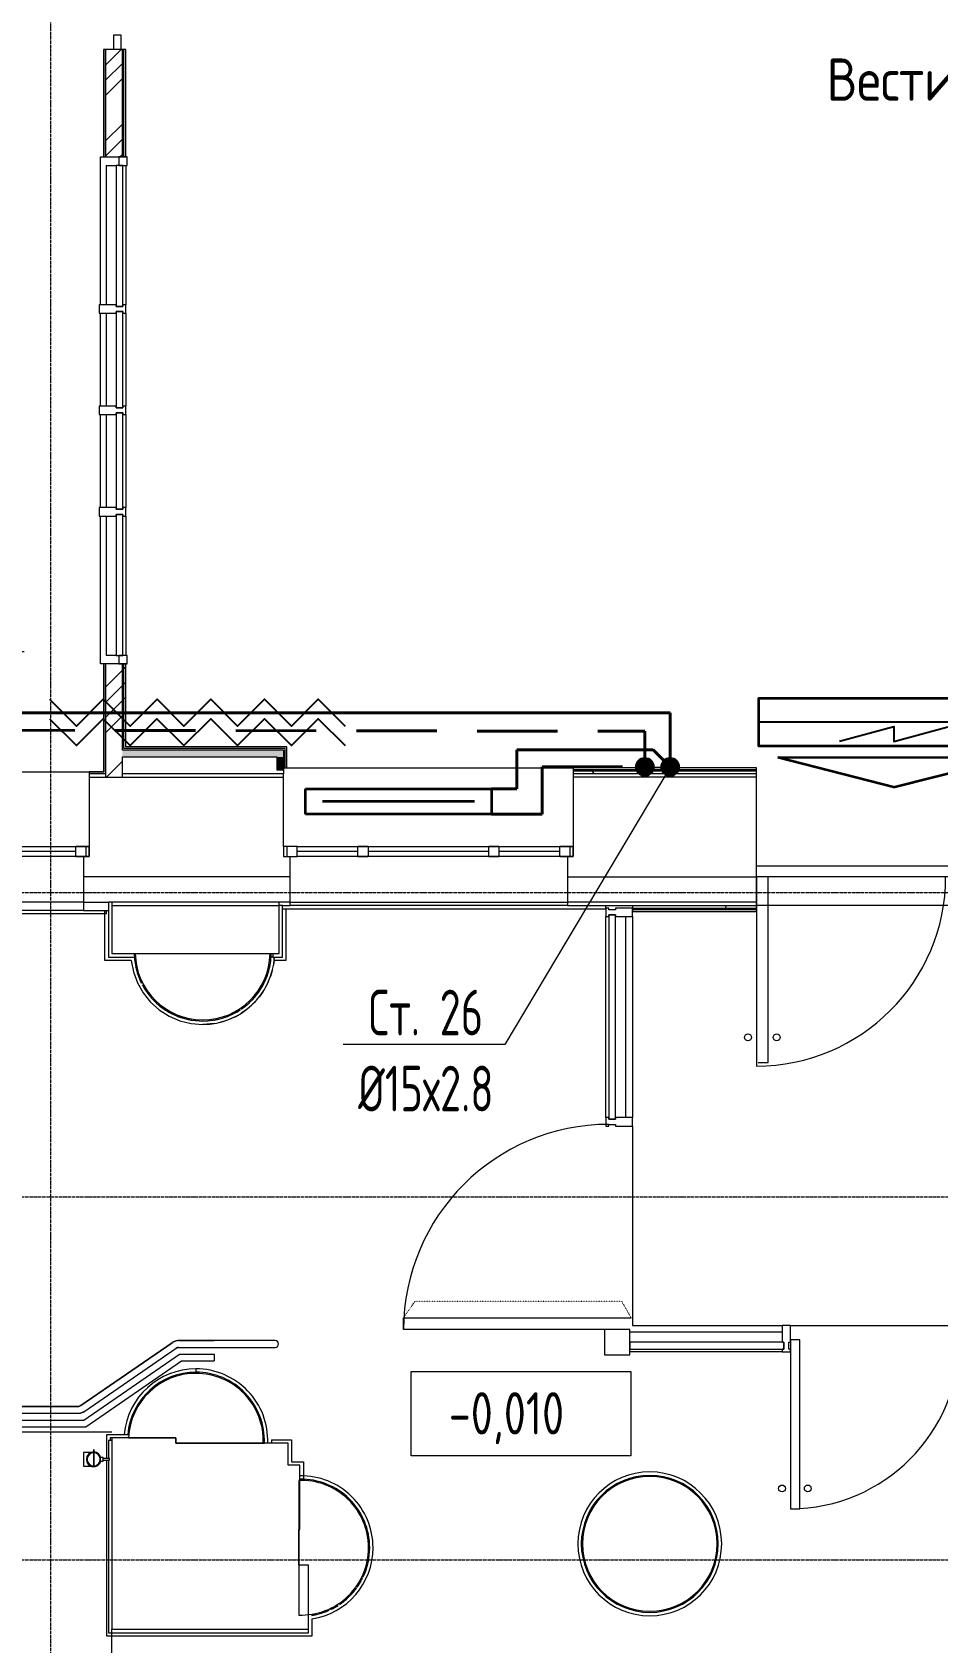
# Model space of a CAD drawing. Header units: millimetres. Extents: x -3929 to 624051, y 52832 to 514950.
# Drawn here: x 190895 to 196255, y 153744 to 163276 of the extents above; entities that cross this region are included whole.
import ezdxf
from ezdxf import colors
from ezdxf.entities.mleader import LeaderData, LeaderLine
from ezdxf.math import Vec2, Vec3

# ---------------------------------------------------------------- set-up
doc = ezdxf.new("R2010")
doc.units = ezdxf.units.MM
for name, pattern in [('ADSK_Линия сетки', [25, 20, -2.5, 0, -2.5]), ('ADSK_Пунктирная_п1', [0.53, 0, -0.53]), ('ADSK_Штриховая_ш2 п1', [3, 2, -1]), ('Hidden', [7.14375, 4.7625, -2.38125])]:
    doc.linetypes.add(name, pattern=pattern)
for name, color, linetype, lineweight in [('_ Окна', 7, 'Continuous', 9), ('Аннотация', 7, 'Continuous', 18), ('Витраж', 7, 'Continuous', 9), ('Двери', 7, 'Continuous', 9), ('Колонны', 7, 'Continuous', 18), ('Марки помещений', 7, 'Continuous', 20), ('Обобщенные модели', 7, 'Continuous', 18), ('ОВ-ИЗОЛЯЦИЯ', 7, 'Continuous', 25), ('ОВ-О-Оборудование', 32, 'Continuous', 35), ('ОВ-ТЕКСТ', 7, 'Continuous', 25), ('Ограждение', 7, 'Continuous', 9), ('Окна', 7, 'Continuous', 9), ('Оси', 253, 'Continuous', 9), ('Отметки', 7, 'Continuous', 9), ('Панели витража', 7, 'Continuous', 9), ('Перекрытие', 7, 'Continuous', 18), ('Стены внутренние', 7, 'Continuous', 18), ('Стены наружные', 7, 'Continuous', 18), ('Стены несущие', 7, 'Continuous', 30), ('Стены отделка', 7, 'Continuous', 30), ('Стены разрез', 7, 'Continuous', 35), ('Стены штриховка', 7, 'Continuous', 9)]:
    doc.layers.add(name, color=color, linetype=linetype, lineweight=lineweight)
doc.layers.add('Линии', color=7, linetype='Continuous', lineweight=9, true_color=0x00a600)
doc.layers.add('стояки', color=7, linetype='Continuous')
doc.layers.add('т11.1', color=1, linetype='Continuous', true_color=0xff0000)
doc.layers.add('т21.1', color=5, linetype='Continuous', true_color=0x0000ff)
doc.styles.add('GOST Common_2', font='GOST_Common.ttf', dxfattribs={"width": 0.9, "height": 250})
doc.styles.add('GOST Common_3', font='GOST_Common.ttf', dxfattribs={"width": 0.8, "height": 350})
doc.styles.add('СТИЛЬ', font='simplex.shx', dxfattribs={"width": 0.65})

# ---------------------------------------------------------------- blocks, each defined once
blk = doc.blocks.new('1 этаж')
at = {"layer": 'Колонны', "lineweight": 5}
for points in [[(382202.4, -255258.4), (382204.1, -255258.4), (382212.7, -255191.4), (382232.6, -255126.8), (382263.1, -255066.5), (382303.3, -255012.2), (382352.2, -254965.4), (382408.2, -254927.6), (382474.4, -254898.6), (382537.6, -254882.6), (382602.5, -254877.1), (382602.5, -254870.4), (382531.8, -254877.1), (382469.8, -254893.2), (382414.5, -254916.7), (382359.4, -254951.4), (382310.6, -254994.5), (382269.4, -255044.8), (382236.7, -255101), (382212.7, -255165), (382200.2, -255225.5), (382199.1, -255258.4), (382200.8, -255258.4)], [(383268.9, -256309.8), (383294.2, -256307.8), (383330, -256299.5), (383358.4, -256291.2), (383397.5, -256275.1), (383440.9, -256251.3), (383480.8, -256222.7), (383498.5, -256207.4), (383529.3, -256176), (383542.8, -256160.1), (383575.1, -256112.9), (383580.8, -256103), (383607.7, -256043.7), (383625.2, -255976.2), (383631.1, -255909.2), (383624.5, -255909.2), (383617.6, -255982.1), (383599.3, -256048.7), (383566, -256116.5), (383527, -256170.6), (383475.7, -256219.9), (383416.6, -256259.4), (383347.2, -256288.7), (383276, -256304.4), (383268.9, -256305.6), (383268.9, -256309.5)], [(385289, -256291.8), (385361.3, -256285.2), (385427.7, -256267.4), (385491.7, -256237.5), (385549.6, -256196.9), (385602.6, -256142.7), (385641.7, -256085.7), (385670.6, -256022.7), (385688.4, -255955.6), (385693.3, -255886.3), (385687.8, -255886.3), (385681.8, -255955.6), (385663.8, -256022.7), (385634.4, -256085.7), (385594.5, -256142.7), (385545.4, -256191.8), (385488.4, -256231.7), (385425.4, -256261.1), (385358.2, -256279.1), (385289, -256285.2), (385218.6, -256278.8), (385150.3, -256260), (385089.6, -256231.7), (385032.6, -256191.8), (384983.4, -256142.7), (384943.6, -256085.7), (384914.2, -256022.7), (384896.2, -255955.6), (384889.2, -255886.3), (384883.5, -255886.3), (384891.1, -255962.1), (384907.9, -256025), (384937.8, -256089.1), (384979, -256147.7), (385032.6, -256199.9), (385089.6, -256239), (385152.6, -256268), (385222.2, -256286), (385280.6, -256291.1)]]:
    blk.add_hatch(color=253, dxfattribs=at).paths.add_polyline_path(points)
at = {"layer": 'Стены внутренние', "lineweight": 5}
for points in [[(383081.3, -251228.4), (383121.3, -251228.4), (383120.3, -251188.4), (382167.3, -251188.4), (382167.3, -251228.4), (382291.6, -251228.4)], [(383081.3, -251304.4), (383121.3, -251304.4), (383120.3, -251228.4), (383081.3, -251228.4)]]:
    blk.add_hatch(color=253, dxfattribs=at).paths.add_polyline_path(points)
at = {"layer": '_ Окна', "color": 253, "lineweight": 5}
for p, q in [((381891.3, -251788.4), (381531.3, -251788.4)), ((381891.3, -251818.4), (381891.3, -251758.4)), ((381891.3, -251758.4), (381971.3, -251758.4)), ((381971.3, -251818.4), (381891.3, -251818.4)), ((381951.3, -251758.4), (381951.3, -251818.4)), ((381971.3, -251758.4), (381971.3, -251818.4)), ((383201.3, -251758.4), (383121.3, -251758.4)), ((383121.3, -251758.4), (383121.3, -251818.4)), ((383121.3, -251818.4), (383201.3, -251818.4)), ((383141.3, -251758.4), (383141.3, -251818.4)), ((383201.3, -251818.4), (383201.3, -251758.4)), ((383561.3, -251788.4), (383201.3, -251788.4)), ((383561.3, -251818.4), (383561.3, -251758.4)), ((383561.3, -251758.4), (383621.3, -251758.4)), ((383621.3, -251818.4), (383561.3, -251818.4)), ((383621.3, -251758.4), (383621.3, -251818.4)), ((384336.3, -251788.4), (383621.3, -251788.4)), ((384336.3, -251818.4), (384336.3, -251758.4)), ((384336.3, -251758.4), (384396.3, -251758.4)), ((384396.3, -251818.4), (384336.3, -251818.4)), ((384396.3, -251758.4), (384396.3, -251818.4)), ((384756.3, -251788.4), (384396.3, -251788.4)), ((384756.3, -251818.4), (384756.3, -251758.4)), ((384756.3, -251758.4), (384836.3, -251758.4)), ((384836.3, -251818.4), (384756.3, -251818.4)), ((384816.3, -251758.4), (384816.3, -251818.4)), ((384836.3, -251758.4), (384836.3, -251818.4))]:
    blk.add_line(p, q, dxfattribs=at)
at = {"layer": 'Аннотация', "color": 253, "lineweight": 5}
for p, q in [((383876.7, -255365.4), (383876.7, -254865.4)), ((383876.7, -254865.4), (385176.7, -254865.4)), ((385176.7, -254865.4), (385176.7, -255365.4)), ((385176.7, -255365.4), (383876.7, -255365.4))]:
    blk.add_line(p, q, dxfattribs=at)
at = {"layer": 'Витраж', "color": 253, "lineweight": 5}
for p, q in [((382070.3, -247728.1), (382130.3, -247728.1)), ((382070.3, -247728.1), (382070.3, -248553.1)), ((382145.3, -247678.1), (382145.3, -247728.1)), ((382195.3, -247678.1), (382145.3, -247678.1)), ((382145.3, -247728.1), (382195.3, -247728.1)), ((382187.3, -247728.1), (382187.3, -248553.1)), ((382195.3, -247728.1), (382195.3, -247678.1)), ((382070.3, -248603.1), (382070.3, -249153.1)), ((382187.3, -248603.1), (382187.3, -249153.1)), ((382070.3, -249203.1), (382070.3, -249753.1)), ((382187.3, -249203.1), (382187.3, -249753.1)), ((382070.3, -249803.1), (382070.3, -250628.1)), ((382187.3, -249803.1), (382187.3, -250628.1)), ((382130.3, -250628.1), (382070.3, -250628.1)), ((385046.6, -252123.2), (385029.6, -252123.2)), ((385029.6, -252123.2), (385029.6, -252173.2)), ((385046.6, -252133.2), (385046.6, -252123.2)), ((385186.6, -252123.2), (385086.6, -252123.2)), ((385086.6, -252123.2), (385086.6, -252133.2)), ((385186.6, -252173.2), (385186.6, -252123.2)), ((385029.6, -253363.4), (385029.6, -252173.2)), ((385029.6, -252173.2), (385046.6, -252173.2)), ((385086.6, -252133.2), (385046.6, -252133.2)), ((385046.6, -252163.2), (385086.6, -252163.2)), ((385046.6, -252173.2), (385046.6, -252163.2)), ((385086.6, -252163.2), (385086.6, -252173.2)), ((385086.6, -252173.2), (385186.6, -252173.2)), ((385146.6, -253363.4), (385146.6, -252173.2)), ((386071.6, -254633.4), (385171.6, -254633.4)), ((386071.6, -254750.4), (385171.6, -254750.4))]:
    blk.add_line(p, q, dxfattribs=at)
at = {"layer": 'Витраж', "color": 253, "lineweight": 5, "extrusion": (0, 0, -1)}
for p, q in [((382130.3, -248553.1), (382030.3, -248553.1)), ((382030.3, -248553.1), (382030.3, -248603.1)), ((382130.3, -248563.1), (382130.3, -248553.1)), ((382170.3, -248563.1), (382130.3, -248563.1)), ((382130.3, -248593.1), (382170.3, -248593.1)), ((382130.3, -248603.1), (382130.3, -248593.1)), ((382187.3, -248553.1), (382170.3, -248553.1)), ((382170.3, -248553.1), (382170.3, -248563.1)), ((382170.3, -248593.1), (382170.3, -248603.1)), ((382187.3, -248603.1), (382187.3, -248553.1)), ((382030.3, -248603.1), (382130.3, -248603.1)), ((382170.3, -248603.1), (382187.3, -248603.1)), ((382130.3, -249153.1), (382030.3, -249153.1)), ((382030.3, -249153.1), (382030.3, -249203.1)), ((382130.3, -249163.1), (382130.3, -249153.1)), ((382170.3, -249163.1), (382130.3, -249163.1)), ((382187.3, -249153.1), (382170.3, -249153.1)), ((382170.3, -249153.1), (382170.3, -249163.1)), ((382187.3, -249203.1), (382187.3, -249153.1)), ((382030.3, -249203.1), (382130.3, -249203.1)), ((382130.3, -249193.1), (382170.3, -249193.1)), ((382130.3, -249203.1), (382130.3, -249193.1)), ((382170.3, -249193.1), (382170.3, -249203.1)), ((382170.3, -249203.1), (382187.3, -249203.1)), ((382130.3, -249753.1), (382030.3, -249753.1)), ((382030.3, -249753.1), (382030.3, -249803.1)), ((382030.3, -249803.1), (382130.3, -249803.1)), ((382130.3, -249763.1), (382130.3, -249753.1)), ((382170.3, -249763.1), (382130.3, -249763.1)), ((382130.3, -249793.1), (382170.3, -249793.1)), ((382130.3, -249803.1), (382130.3, -249793.1)), ((382187.3, -249753.1), (382170.3, -249753.1)), ((382170.3, -249753.1), (382170.3, -249763.1)), ((382170.3, -249793.1), (382170.3, -249803.1)), ((382170.3, -249803.1), (382187.3, -249803.1)), ((382187.3, -249803.1), (382187.3, -249753.1)), ((382145.3, -250628.1), (382145.3, -250678.1)), ((382195.3, -250628.1), (382145.3, -250628.1)), ((382145.3, -250678.1), (382195.3, -250678.1)), ((382195.3, -250678.1), (382195.3, -250628.1)), ((385046.6, -253363.4), (385029.6, -253363.4)), ((385029.6, -253363.4), (385029.6, -253413.4)), ((385046.6, -253373.4), (385046.6, -253363.4)), ((385186.6, -253363.4), (385086.6, -253363.4)), ((385086.6, -253363.4), (385086.6, -253373.4)), ((385186.6, -253413.4), (385186.6, -253363.4)), ((385029.6, -253413.4), (385046.6, -253413.4)), ((385086.6, -253373.4), (385046.6, -253373.4)), ((385046.6, -253413.4), (385046.6, -253403.4)), ((385046.6, -253403.4), (385086.6, -253403.4)), ((385086.6, -253403.4), (385086.6, -253413.4)), ((385086.6, -253413.4), (385186.6, -253413.4)), ((386121.6, -254593.4), (386071.6, -254593.4)), ((386071.6, -254593.4), (386071.6, -254693.4)), ((386121.6, -254693.4), (386121.6, -254593.4)), ((385021.6, -254618.4), (385021.6, -254768.4)), ((385171.6, -254618.4), (385021.6, -254618.4)), ((385171.6, -254768.4), (385171.6, -254618.4)), ((386071.6, -254693.4), (386081.6, -254693.4)), ((386081.6, -254693.4), (386081.6, -254733.4)), ((386111.6, -254733.4), (386111.6, -254693.4)), ((386111.6, -254693.4), (386121.6, -254693.4)), ((385021.6, -254768.4), (385171.6, -254768.4)), ((386081.6, -254733.4), (386071.6, -254733.4)), ((386071.6, -254733.4), (386071.6, -254750.4)), ((386071.6, -254750.4), (386121.6, -254750.4)), ((386121.6, -254733.4), (386111.6, -254733.4)), ((386121.6, -254750.4), (386121.6, -254733.4))]:
    blk.add_line(p, q, dxfattribs=at)
at = {"layer": 'Двери', "color": 253, "lineweight": 5}
for p, q in [((382117.3, -246954.4), (382157.3, -246954.4)), ((382117.3, -247041.4), (382117.3, -246954.4)), ((382157.3, -246954.4), (382157.3, -247041.4)), ((382157.3, -247041.4), (382117.3, -247041.4)), ((385920.2, -251938.4), (385920.2, -253058.4)), ((385046.6, -254618.4), (383831.6, -254618.4)), ((386176.6, -254678.4), (386121.6, -254678.4)), ((386121.6, -254678.4), (386121.6, -255678.4)), ((386176.6, -255678.4), (386176.6, -254678.4)), ((386121.6, -255678.4), (386176.6, -255678.4))]:
    blk.add_line(p, q, dxfattribs=at)
for centre, radius, start, end in [((385920.2, -251938.4), 1120, 270, 0), ((385046.6, -254618.4), 1215, 90, 180), ((386121.6, -254678.4), 1000, 270, 0)]:
    blk.add_arc(centre, radius, start, end, dxfattribs=at)
at = {"layer": 'Колонны', "color": 253, "lineweight": 5}
for p, q in [((382204.1, -255258.4), (382484.1, -255258.4)), ((382484.1, -255258.4), (382484.1, -255290.6)), ((382484.1, -255290.6), (383001.1, -255290.6)), ((383001.1, -255290.6), (383002.8, -255290.6)), ((383002.8, -255290.6), (383004.4, -255290.6)), ((383004.4, -255290.6), (383006.1, -255290.6)), ((383006.1, -255290.6), (383007.7, -255290.6)), ((383211, -255510.7), (383211, -256307.8))]:
    blk.add_line(p, q, dxfattribs=at)
for centre, radius, start, end in [((382642.7, -252386.6), 405.5, 180.9223, 186.46113), ((382642.7, -252386.6), 405.5, 353.53887, 359.0777), ((382642.7, -252386.6), 405.5, 191.69346, 195.80006), ((382642.7, -252386.6), 405.5, 344.19994, 348.30654), ((382642.7, -252386.6), 405.5, 200.97532, 205.10571), ((382642.7, -252386.6), 405.5, 210.26824, 214.3959), ((382642.7, -252386.6), 405.5, 325.6041, 329.73176), ((382642.7, -252386.6), 405.5, 334.89429, 339.02468), ((382642.7, -252386.6), 405.5, 219.57824, 223.67593), ((382642.7, -252386.6), 405.5, 228.91673, 232.94892), ((382642.7, -252386.6), 405.5, 307.05108, 311.08327), ((382642.7, -252386.6), 405.5, 316.32407, 320.42176), ((382642.7, -252386.6), 405.5, 238.30828, 242.21677), ((382642.7, -252386.6), 405.5, 247.81686, 251.48073), ((382642.7, -252386.6), 405.5, 257.6786, 260.74184), ((382642.7, -252386.6), 405.5, 279.25816, 282.3214), ((382642.7, -252386.6), 405.5, 288.51927, 292.18314), ((382642.7, -252386.6), 405.5, 297.78323, 301.69172), ((382602.5, -255275.9), 398.8, 90, 177.47922), ((382602.5, -255275.9), 398.8, 357.89778, 90), ((383225.6, -255909.2), 398.8, 0, 92.10222), ((385289, -255886.3), 398.8, 0, 180), ((383225.6, -255909.2), 398.8, 267.89778, 0), ((385289, -255886.3), 398.8, 180, 0), ((383225.6, -255909.2), 405.5, 347.11522, 350.30806), ((383225.6, -255909.2), 405.5, 326.86139, 330.90444), ((383225.6, -255909.2), 405.5, 336.80391, 340.61009), ((383225.6, -255909.2), 405.5, 307.27629, 311.45224), ((383225.6, -255909.2), 405.5, 317.04115, 321.18726), ((383225.6, -255909.2), 405.5, 278.99568, 281.92457), ((383225.6, -255909.2), 405.5, 287.82362, 291.86713), ((383225.6, -255909.2), 405.5, 297.5411, 301.68742)]:
    blk.add_arc(centre, radius, start, end, dxfattribs=at)
at = {"layer": 'Линии', "color": 253, "lineweight": 5}
for p, q in [((385990.2, -253038.4), (385990.2, -251938.4)), ((385930.2, -253038.4), (385990.2, -253038.4)), ((383831.6, -254618.4), (383831.6, -254548.4)), ((383831.6, -254548.4), (385178.5, -254548.4)), ((383071, -254683.3), (382711, -254683.3)), ((382711, -254723.3), (383071, -254723.3)), ((382104.1, -256871), (382104.1, -256392.2))]:
    blk.add_line(p, q, dxfattribs=at)
at = {"layer": 'Линии', "color": 253, "linetype": 'ADSK_Пунктирная_п1', "lineweight": 5}
for p, q in [((383831.6, -254548.4), (383899.7, -254449.6)), ((383899.7, -254449.6), (385121.5, -254449.6)), ((385121.5, -254449.6), (385178.5, -254548.4))]:
    blk.add_line(p, q, dxfattribs=at)
at = {"layer": 'Линии', "color": 253, "lineweight": 5}
for centre in [(385870.2, -252888.5), (386040.2, -252888.5), (386071.6, -255558.4), (386224.1, -255558.4)]:
    blk.add_circle(centre, 20, dxfattribs=at)
blk.add_arc((383071, -254703.3), 20, 270, 90, dxfattribs=at)
at = {"layer": 'Обобщенные модели', "color": 253, "lineweight": 5}
for p, q in [((381983.8, -255345.1), (381936.5, -255345.1)), ((381936.5, -255345.1), (381936.5, -255346.3)), ((381936.5, -255346.3), (381936.5, -255349.8)), ((381936.5, -255349.8), (381936.5, -255355.4)), ((381936.5, -255355.4), (381936.5, -255362.8)), ((381936.5, -255362.8), (381936.5, -255371.6)), ((382000, -255329.3), (381995.4, -255329.3)), ((381995.4, -255329.3), (381995.4, -255342.9)), ((381997.5, -255425), (381997.5, -255347.4)), ((381997.5, -255347.4), (381997.5, -255425)), ((382000, -255342.9), (382000, -255329.3)), ((381936.5, -255371.6), (381936.5, -255381.2)), ((381936.5, -255381.2), (381936.5, -255391.1)), ((381936.5, -255391.1), (381936.5, -255400.7)), ((381936.5, -255400.7), (381936.5, -255409.5)), ((381936.5, -255409.5), (381936.5, -255416.9)), ((381936.5, -255416.9), (381936.5, -255422.6)), ((381936.5, -255422.6), (381936.5, -255426.1)), ((381936.5, -255426.1), (381936.5, -255427.3)), ((381936.5, -255427.3), (381983.8, -255427.3)), ((382054.3, -255376.2), (382039.7, -255376.2)), ((382039.7, -255396.2), (382054.3, -255396.2)), ((382054.3, -255396.2), (382054.3, -255376.2)), ((382090.8, -255381.2), (382054.3, -255381.2)), ((382054.3, -255391.2), (382090.8, -255391.2)), ((382090.8, -255391.2), (382090.8, -255381.2))]:
    blk.add_line(p, q, dxfattribs=at)
for centre, radius, start, end in [((381997.5, -255386.2), 43.6, 92.78011, 180), ((381997.7, -255386.1), 43.3, 92.99198, 346.58706), ((381997.5, -255386.2), 41.1, 151.07109, 178.92891), ((381997.5, -255386.2), 41, 90, 270), ((381997.5, -255386.2), 38.8, 90, 270), ((381997.5, -255386.2), 41.1, 121.07109, 148.92891), ((381997.5, -255386.2), 41.1, 91.07109, 118.92891), ((381997.5, -255386.2), 41, 270, 90), ((381997.5, -255386.2), 38.8, 270, 90), ((381997.5, -255386.2), 41.1, 61.07109, 88.92891), ((381997.5, -255386.2), 43.6, 13.28397, 86.67726), ((381997.5, -255386.2), 43.3, 13.34723, 86.68986), ((381997.5, -255386.2), 41.1, 31.07109, 58.92891), ((381997.5, -255386.2), 41.1, 1.07109, 28.92891), ((381997.5, -255386.2), 43.6, 180, 346.71603), ((381997.5, -255386.2), 41.1, 181.07109, 208.92891), ((381997.5, -255386.2), 41.1, 211.07109, 238.92891), ((381997.5, -255386.2), 41.1, 241.07109, 268.92891), ((381997.5, -255386.2), 41.1, 271.07109, 298.92891), ((381997.5, -255386.2), 41.1, 301.07109, 328.92891), ((381997.5, -255386.2), 41.1, 331.07109, 358.92891)]:
    blk.add_arc(centre, radius, start, end, dxfattribs=at)
at = {"layer": 'Ограждение', "color": 253, "lineweight": 5}
for p, q in [((382461.9, -254695.6), (381921.5, -255068)), ((381921.5, -255068), (382461.9, -254695.6)), ((382462.1, -254695.5), (382461.9, -254695.6)), ((382464.5, -254694), (382462.1, -254695.5)), ((382464.5, -254694), (382462.1, -254695.5)), ((382466.9, -254692.5), (382464.5, -254694)), ((382466.9, -254692.5), (382464.5, -254694)), ((382469.3, -254691.2), (382466.9, -254692.5)), ((382469.3, -254691.2), (382466.9, -254692.5)), ((382471.8, -254689.9), (382469.3, -254691.2)), ((382471.8, -254689.9), (382469.3, -254691.2)), ((382474.4, -254688.8), (382471.8, -254689.9)), ((382474.4, -254688.8), (382471.8, -254689.9)), ((382477, -254687.8), (382474.4, -254688.8)), ((382477, -254687.8), (382474.4, -254688.8)), ((382479.6, -254686.8), (382477, -254687.8)), ((382479.6, -254686.8), (382477, -254687.8)), ((382482.3, -254686), (382479.6, -254686.8)), ((382482.3, -254686), (382479.6, -254686.8)), ((382485, -254685.3), (382482.3, -254686)), ((382485, -254685.3), (382482.3, -254686)), ((382487.7, -254684.7), (382485, -254685.3)), ((382487.7, -254684.7), (382485, -254685.3)), ((382490.5, -254684.2), (382487.7, -254684.7)), ((382490.5, -254684.2), (382487.7, -254684.7)), ((382493.3, -254683.8), (382490.5, -254684.2)), ((382493.3, -254683.8), (382490.5, -254684.2)), ((382496, -254683.5), (382493.3, -254683.8)), ((382496, -254683.5), (382493.3, -254683.8)), ((382498.8, -254683.3), (382496, -254683.5)), ((382498.8, -254683.3), (382496, -254683.5)), ((382501.6, -254683.3), (382498.8, -254683.3)), ((382501.6, -254683.3), (382498.8, -254683.3)), ((382711, -254683.3), (382501.6, -254683.3)), ((382501.6, -254683.3), (382711, -254683.3)), ((381938.7, -255153.3), (382504.7, -254763.3)), ((381944.2, -255100.9), (382484.6, -254728.6)), ((381944.2, -255100.9), (382484.6, -254728.6)), ((382484.6, -254728.6), (382485.6, -254727.9)), ((382485.6, -254727.9), (382486.6, -254727.3)), ((382486.6, -254727.3), (382487.7, -254726.7)), ((382487.7, -254726.7), (382488.8, -254726.2)), ((382488.8, -254726.2), (382489.9, -254725.7)), ((382489.9, -254725.7), (382491, -254725.2)), ((382491, -254725.2), (382492.1, -254724.8)), ((382492.1, -254724.8), (382493.3, -254724.5)), ((382493.3, -254724.5), (382494.4, -254724.2)), ((382494.4, -254724.2), (382495.6, -254723.9)), ((382495.6, -254723.9), (382496.8, -254723.7)), ((382496.8, -254723.7), (382497.9, -254723.5)), ((382497.9, -254723.5), (382499.1, -254723.4)), ((382499.1, -254723.4), (382500.3, -254723.3)), ((382500.3, -254723.3), (382501.5, -254723.3)), ((382501.5, -254723.3), (382501.6, -254723.3)), ((382501.6, -254723.3), (382711, -254723.3)), ((382501.6, -254723.3), (382711, -254723.3)), ((382504.7, -254763.3), (382711, -254763.3)), ((382711, -254763.3), (382711, -254803.3)), ((381951.2, -255193.3), (382517.2, -254803.3)), ((382517.2, -254803.3), (382711, -254803.3)), ((381904.5, -255073.3), (381416.1, -255073.3)), ((381416.1, -255073.3), (381904.5, -255073.3)), ((381904.6, -255073.3), (381904.5, -255073.3)), ((381905.8, -255073.2), (381904.6, -255073.3)), ((381907, -255073.2), (381905.8, -255073.2)), ((381908.2, -255073), (381907, -255073.2)), ((381909.4, -255072.9), (381908.2, -255073)), ((381910.5, -255072.7), (381909.4, -255072.9)), ((381911.7, -255072.4), (381910.5, -255072.7)), ((381912.9, -255072.1), (381911.7, -255072.4)), ((381914, -255071.7), (381912.9, -255072.1)), ((381915.2, -255071.3), (381914, -255071.7)), ((381916.3, -255070.9), (381915.2, -255071.3)), ((381917.4, -255070.4), (381916.3, -255070.9)), ((381918.4, -255069.8), (381917.4, -255070.4)), ((381919.5, -255069.3), (381918.4, -255069.8)), ((381920.5, -255068.6), (381919.5, -255069.3)), ((381921.5, -255068), (381920.5, -255068.6)), ((381414.1, -255153.3), (381938.7, -255153.3)), ((381416.1, -255113.3), (381904.5, -255113.3)), ((381416.1, -255113.3), (381904.5, -255113.3)), ((381904.5, -255113.3), (381907.3, -255113.2)), ((381904.5, -255113.3), (381907.3, -255113.2)), ((381907.3, -255113.2), (381910.1, -255113)), ((381907.3, -255113.2), (381910.1, -255113)), ((381910.1, -255113), (381912.9, -255112.8)), ((381910.1, -255113), (381912.9, -255112.8)), ((381912.9, -255112.8), (381915.6, -255112.4)), ((381912.9, -255112.8), (381915.6, -255112.4)), ((381915.6, -255112.4), (381918.4, -255111.9)), ((381915.6, -255112.4), (381918.4, -255111.9)), ((381918.4, -255111.9), (381921.1, -255111.3)), ((381918.4, -255111.9), (381921.1, -255111.3)), ((381921.1, -255111.3), (381923.8, -255110.5)), ((381921.1, -255111.3), (381923.8, -255110.5)), ((381923.8, -255110.5), (381926.5, -255109.7)), ((381923.8, -255110.5), (381926.5, -255109.7)), ((381926.5, -255109.7), (381929.2, -255108.8)), ((381926.5, -255109.7), (381929.2, -255108.8)), ((381929.2, -255108.8), (381931.8, -255107.7)), ((381929.2, -255108.8), (381931.8, -255107.7)), ((381931.8, -255107.7), (381934.3, -255106.6)), ((381931.8, -255107.7), (381934.3, -255106.6)), ((381934.3, -255106.6), (381936.8, -255105.4)), ((381934.3, -255106.6), (381936.8, -255105.4)), ((381936.8, -255105.4), (381939.3, -255104)), ((381936.8, -255105.4), (381939.3, -255104)), ((381939.3, -255104), (381941.7, -255102.6)), ((381939.3, -255104), (381941.7, -255102.6)), ((381941.7, -255102.6), (381944, -255101)), ((381941.7, -255102.6), (381944, -255101)), ((381944, -255101), (381944.2, -255100.9)), ((381414.1, -255193.3), (381951.2, -255193.3))]:
    blk.add_line(p, q, dxfattribs=at)
for centre, radius, start, end in [((382501.6, -254753.3), 70, 90, 124.56715), ((382501.6, -254753.3), 30, 90, 124.56715), ((381904.5, -255043.3), 30, 270, 304.56715), ((381904.5, -255043.3), 70, 270, 304.56715)]:
    blk.add_arc(centre, radius, start, end, dxfattribs=at)
at = {"layer": 'Окна', "color": 253, "lineweight": 5}
for p, q in [((381531.3, -251758.4), (381891.3, -251758.4)), ((381891.3, -251818.4), (381531.3, -251818.4)), ((381971.3, -251758.4), (381891.3, -251758.4)), ((381891.3, -251818.4), (381971.3, -251818.4)), ((381971.3, -251818.4), (381971.3, -251758.4)), ((383201.3, -251758.4), (383121.3, -251758.4)), ((383121.3, -251758.4), (383121.3, -251818.4)), ((383121.3, -251818.4), (383201.3, -251818.4)), ((383201.3, -251758.4), (383561.3, -251758.4)), ((383561.3, -251818.4), (383201.3, -251818.4)), ((383621.3, -251758.4), (383561.3, -251758.4)), ((383561.3, -251818.4), (383621.3, -251818.4)), ((383621.3, -251758.4), (384336.3, -251758.4)), ((384336.3, -251818.4), (383621.3, -251818.4)), ((384396.3, -251758.4), (384336.3, -251758.4)), ((384336.3, -251818.4), (384396.3, -251818.4)), ((384396.3, -251758.4), (384756.3, -251758.4)), ((384756.3, -251818.4), (384396.3, -251818.4)), ((384836.3, -251758.4), (384756.3, -251758.4)), ((384756.3, -251818.4), (384836.3, -251818.4)), ((384836.3, -251818.4), (384836.3, -251758.4))]:
    blk.add_line(p, q, dxfattribs=at)
at = {"layer": 'Оси', "color": 253, "linetype": 'ADSK_Линия сетки', "lineweight": 5}
for p, q in [((381744.4, -258178.1), (381744.4, -209603.6)), ((353580.1, -252031.6), (419809.8, -252031.6)), ((353580.1, -253831.6), (419699.7, -253831.6)), ((353580.1, -255981.6), (419699.7, -255981.6))]:
    blk.add_line(p, q, dxfattribs=at)
at = {"layer": 'Панели витража', "color": 253, "lineweight": 5}
for p, q in [((382130.3, -247728.1), (382130.3, -248563.1)), ((382170.3, -247728.1), (382130.3, -247728.1)), ((382170.3, -248563.1), (382170.3, -247728.1)), ((382130.3, -248563.1), (382170.3, -248563.1)), ((382130.3, -248593.1), (382130.3, -249163.1)), ((382170.3, -248593.1), (382130.3, -248593.1)), ((382170.3, -249163.1), (382170.3, -248593.1)), ((382130.3, -249163.1), (382170.3, -249163.1)), ((382130.3, -249193.1), (382130.3, -249763.1)), ((382170.3, -249193.1), (382130.3, -249193.1)), ((382170.3, -249763.1), (382170.3, -249193.1)), ((382130.3, -249763.1), (382170.3, -249763.1)), ((382130.3, -249793.1), (382130.3, -250628.1)), ((382170.3, -249793.1), (382130.3, -249793.1)), ((382170.3, -250628.1), (382170.3, -249793.1)), ((382130.3, -250628.1), (382170.3, -250628.1)), ((385086.6, -252163.2), (385046.6, -252163.2)), ((385046.6, -252163.2), (385046.6, -253373.4)), ((385086.6, -253373.4), (385086.6, -252163.2)), ((385046.6, -253373.4), (385086.6, -253373.4)), ((385171.6, -254693.4), (385171.6, -254733.4)), ((386081.6, -254693.4), (385171.6, -254693.4)), ((386081.6, -254733.4), (386081.6, -254693.4)), ((385171.6, -254733.4), (386081.6, -254733.4))]:
    blk.add_line(p, q, dxfattribs=at)
at = {"layer": 'Перекрытие', "color": 253, "lineweight": 5}
for p, q in [((382037.3, -248553.1), (382037.3, -247678.1)), ((382037.3, -249153.1), (382037.3, -248603.1)), ((382037.3, -249753.1), (382037.3, -249203.1)), ((382037.3, -250678.1), (382037.3, -249803.1)), ((385920.2, -251873.4), (387590.2, -251873.4)), ((387590.2, -251938.4), (385920.2, -251938.4)), ((387590.2, -252108.4), (385920.2, -252108.4)), ((385186.6, -252173.2), (385186.6, -253363.4)), ((385186.6, -253413.4), (385186.6, -254593.4)), ((385186.6, -254593.4), (386071.6, -254593.4)), ((386121.6, -254593.4), (387771.6, -254593.4)), ((380904.1, -255223.3), (382104.1, -255223.3))]:
    blk.add_line(p, q, dxfattribs=at)
at = {"layer": 'Стены внутренние', "color": 253, "lineweight": 5}
for p, q in [((383121.3, -251304.4), (383121.3, -251328.4)), ((383141.3, -251293.4), (384836.3, -251293.4))]:
    blk.add_line(p, q, dxfattribs=at)
at = {"layer": 'Стены внутренние', "color": 253, "linetype": 'Continuous', "lineweight": 5}
for p, q in [((384957.4, -251325.2), (384950.5, -251313.4)), ((385743.2, -252108.4), (385734.6, -252123.4))]:
    blk.add_line(p, q, dxfattribs=at)
at = {"layer": 'Стены наружные', "color": 253, "lineweight": 5}
for p, q in [((380256.3, -251316.4), (381971.3, -251316.4)), ((381936.3, -252088.4), (380296.3, -252088.4)), ((383161.3, -252088.4), (384801.3, -252088.4)), ((384801.3, -252108.4), (383161.3, -252108.4)), ((385029.6, -252128.4), (385029.6, -252108.4)), ((381936.3, -252138.4), (380296.3, -252138.4)), ((382074.1, -252158.3), (381054.1, -252158.3)), ((382064.1, -252433.2), (382064.1, -252138.4)), ((382074.1, -252158.3), (382074.1, -252138.4)), ((383114.8, -252128.4), (385029.6, -252128.4)), ((383134.8, -252128.4), (383134.8, -252433.2)), ((383057.9, -252413.2), (383047.3, -252413.2)), ((382219.7, -252433.2), (382064.1, -252433.2)), ((382219.8, -252433.3), (382232.8, -252500.9)), ((382232.8, -252500.9), (382256.7, -252565.7)), ((383052.6, -252500.9), (383044, -252528.1)), ((383054.9, -252492.1), (383052.6, -252500.9)), ((383065.6, -252433.3), (383061.8, -252460.1)), ((383134.8, -252433.2), (383065.6, -252433.2)), ((382256.7, -252565.7), (382290.7, -252625.7)), ((383028.7, -252565.7), (383015.1, -252592.4)), ((383032, -252558.4), (383028.7, -252565.7)), ((382290.7, -252625.7), (382334, -252679.5)), ((382334, -252679.5), (382385.4, -252725.5)), ((382951.4, -252679.5), (382927.5, -252702.8)), ((382955.3, -252675.3), (382951.4, -252679.5)), ((382994.7, -252625.7), (382976, -252651.2)), ((382998.5, -252620), (382994.7, -252625.7)), ((382385.4, -252725.5), (382443.5, -252762.7)), ((382443.5, -252762.7), (382506.9, -252789.9)), ((382506.9, -252789.9), (382573.9, -252806.6)), ((382778.4, -252789.9), (382735.5, -252801.9)), ((382780.6, -252789.2), (382778.4, -252789.9)), ((382841.8, -252762.7), (382806.8, -252779.2)), ((382844.8, -252761.1), (382841.8, -252762.7)), ((382900, -252725.5), (382870.7, -252745.9)), ((382903.6, -252722.8), (382900, -252725.5)), ((382573.9, -252806.6), (382642.7, -252812.1)), ((382711.5, -252806.6), (382642.7, -252812.1)), ((382602.5, -254850.4), (382602.5, -254870.4)), ((382075.9, -255238.4), (382200.5, -255238.4)), ((382075.9, -255381.3), (382075.9, -255238.4)), ((382104.1, -255258.4), (382095.9, -255258.4)), ((382095.9, -255258.4), (382095.9, -255275.2)), ((383049.1, -255271), (383169.1, -255271)), ((383049.1, -255271), (383049.1, -255291)), ((383169.1, -255271), (383169.1, -255401.3)), ((382075.9, -256432.2), (382075.9, -255390.8)), ((383169.1, -255401.3), (383238.4, -255401.3)), ((383238.4, -255401.3), (383238.4, -255506.6)), ((383288.9, -256308.5), (383288.9, -256309.8)), ((383288.9, -256330), (383288.9, -256432.2)), ((383288.9, -256432.2), (382075.9, -256432.2))]:
    blk.add_line(p, q, dxfattribs=at)
for centre, radius, start, end in [((382642.7, -252386.6), 405.5, 183.75084, 197.21035), ((382642.7, -252386.6), 425.5, 270, 356.42569), ((382642.7, -252386.6), 405.5, 342.80714, 356.24916), ((382642.7, -252386.6), 425.5, 353.72238, 356.42569), ((382642.7, -252386.6), 405.5, 197.23983, 206.63239), ((382642.7, -252386.6), 405.5, 313.20283, 342.76017), ((382642.7, -252386.6), 405.5, 208.13795, 218.07622), ((382642.7, -252386.6), 405.5, 218.08029, 227.54646), ((382642.7, -252386.6), 405.5, 227.72873, 235.8149), ((382642.7, -252386.6), 405.5, 304.11733, 312.96883), ((382642.7, -252386.6), 405.5, 235.91504, 245.35978), ((382642.7, -252386.6), 405.5, 245.46382, 270), ((382642.7, -252386.6), 405.5, 270, 303.45411), ((382602.5, -255275.9), 425.5, 90, 174.93062), ((382602.5, -255275.9), 405.5, 90, 174.68078), ((382602.5, -255275.9), 425.5, 357.97693, 90), ((382602.5, -255275.9), 405.5, 357.87711, 90), ((385289, -255886.3), 425.5, 0, 180), ((383225.6, -255909.2), 425.5, 0, 90.9797), ((383225.6, -255909.2), 405.5, 0, 91.02821), ((385289, -255886.3), 405.5, 0, 180), ((383225.6, -255909.2), 425.5, 278.55572, 0), ((383225.6, -255909.2), 405.5, 334.82092, 0), ((385289, -255886.3), 425.5, 180, 0), ((385289, -255886.3), 405.5, 180, 0), ((383225.6, -255909.2), 405.5, 324.96301, 334.23302), ((383225.6, -255909.2), 405.5, 303.88495, 324.23586), ((383225.6, -255909.2), 405.5, 278.9811, 284.37687), ((383225.6, -255909.2), 405.5, 284.97396, 294.06499), ((383225.6, -255909.2), 405.5, 295.72567, 302.68786)]:
    blk.add_arc(centre, radius, start, end, dxfattribs=at)
at = {"layer": 'Стены несущие', "color": 253, "lineweight": 5}
for p, q in [((381971.3, -251348.4), (381971.3, -251758.4)), ((381971.3, -251348.4), (383121.3, -251348.4)), ((383121.3, -251758.4), (383121.3, -251348.4)), ((384836.3, -251348.4), (384836.3, -251758.4)), ((385920.2, -251348.4), (384836.3, -251348.4)), ((385920.2, -251938.4), (385920.2, -251348.4)), ((381936.3, -251818.4), (381936.3, -251938.4)), ((383161.3, -251938.4), (383161.3, -251818.4)), ((384801.3, -251818.4), (384801.3, -251938.4)), ((383161.3, -251938.4), (381936.3, -251938.4)), ((384801.3, -251938.4), (385920.2, -251938.4)), ((383094.8, -252088.2), (382104.1, -252088.2)), ((382104.1, -252088.2), (382104.1, -252393.2)), ((383094.8, -252393.2), (383094.8, -252088.2)), ((382104.1, -252393.2), (382243.8, -252393.2)), ((383041.5, -252393.2), (383094.8, -252393.2)), ((382204.1, -255258.4), (382104.1, -255258.4)), ((382104.1, -255258.4), (382104.1, -256392.2)), ((382484.1, -255291), (382484.1, -255290.6)), ((383149.1, -255291), (382484.1, -255291)), ((383149.1, -255421.3), (383149.1, -255291)), ((383218.4, -255421.3), (383149.1, -255421.3)), ((383218.4, -255509.9), (383218.4, -255421.3)), ((383218.4, -255801.3), (383218.4, -255511.1)), ((383211, -256012.2), (383211, -255801.3)), ((383211, -255801.3), (383218.4, -255801.3)), ((383268.9, -256012.2), (383211, -256012.2)), ((383268.9, -256304.8), (383268.9, -256012.2)), ((383268.9, -256392.2), (383268.9, -256305)), ((382104.1, -256392.2), (383268.9, -256392.2))]:
    blk.add_line(p, q, dxfattribs=at)
at = {"layer": 'Стены отделка', "color": 253, "lineweight": 5}
for p, q in [((382117.3, -247041.4), (382055.3, -247041.4)), ((382055.3, -247041.4), (382055.3, -247678.1)), ((382187.3, -247041.4), (382157.3, -247041.4)), ((382187.3, -247678.1), (382187.3, -247041.4)), ((382037.3, -247678.1), (382187.3, -247678.1)), ((382195.3, -250678.1), (382037.3, -250678.1)), ((382055.3, -250678.1), (382055.3, -251316.4)), ((382187.3, -251168.4), (382187.3, -250678.1)), ((383141.3, -251168.4), (382187.3, -251168.4)), ((383141.3, -251293.4), (383141.3, -251168.4)), ((383121.3, -251188.4), (382167.3, -251188.4)), ((382167.3, -251348.4), (382167.3, -251228.4)), ((382167.3, -251228.4), (383081.3, -251228.4)), ((383081.3, -251228.4), (383081.3, -251304.4)), ((383121.3, -251188.4), (383121.3, -251304.4)), ((381971.3, -251316.4), (381971.3, -251348.4)), ((382057.3, -251316.4), (381971.3, -251316.4)), ((382067.3, -251328.4), (381971.3, -251328.4)), ((383121.3, -251328.4), (382167.3, -251328.4)), ((383081.3, -251304.4), (383121.3, -251304.4)), ((383121.3, -251293.4), (383141.3, -251293.4)), ((383121.3, -251348.4), (383121.3, -251328.4)), ((384836.3, -251293.4), (384836.3, -251348.4)), ((385920.2, -251293.4), (384836.3, -251293.4)), ((385920.2, -251348.4), (385920.2, -251293.4)), ((381936.3, -251938.4), (381936.3, -252138.4)), ((383161.3, -252108.4), (383161.3, -251938.4)), ((384801.3, -251938.4), (384801.3, -252108.4)), ((385920.2, -252143.4), (385920.2, -251938.4)), ((383161.3, -252088.4), (382084.1, -252088.4)), ((382084.1, -252088.4), (382084.1, -252413.2)), ((382104.1, -252108.4), (383094.8, -252108.4)), ((383114.8, -252108.4), (383161.3, -252108.4)), ((383114.8, -252413.2), (383114.8, -252108.4)), ((385920.2, -252088.4), (384801.3, -252088.4)), ((384801.3, -252108.4), (385035.8, -252108.4)), ((385186.6, -252108.4), (385186.6, -252143.4)), ((381936.3, -252138.4), (382084.1, -252138.4)), ((385186.6, -252143.4), (385920.2, -252143.4)), ((382084.1, -252413.2), (382238, -252413.2)), ((383057.9, -252393.2), (383057.9, -252413.2)), ((383057.9, -252413.2), (383114.8, -252413.2)), ((382084.1, -255275.2), (382084.1, -255381.3)), ((382104.1, -255275.2), (382084.1, -255275.2)), ((382084.1, -255390.9), (382084.1, -256412.2)), ((382084.1, -256412.2), (383268.9, -256412.2)), ((383268.9, -256412.2), (383268.9, -256392.2))]:
    blk.add_line(p, q, dxfattribs=at)
blk.add_arc((382642.7, -252386.6), 405.5, 180.9223, 183.75084, dxfattribs=at)
at = {"layer": 'Стены разрез', "color": 253, "lineweight": 5}
for start, end in [(180.93757, 270), (270, 359.06243)]:
    blk.add_arc((382642.7, -252386.6), 398.9, start, end, dxfattribs=at)
at = {"layer": 'Стены штриховка', "color": 253, "lineweight": 5}
for p, q in [((382057.3, -247041.4), (382057.3, -247678.1)), ((382067.3, -247041.4), (382067.3, -247678.1)), ((382167.3, -247678.1), (382167.3, -247041.4)), ((382176.3, -247678.1), (382176.3, -247041.4)), ((382057.3, -250678.1), (382057.3, -251318.4)), ((382067.3, -250678.1), (382067.3, -251348.4)), ((382167.3, -251188.4), (382167.3, -250678.1)), ((382176.3, -251179.4), (382176.3, -250678.1)), ((383130.3, -251179.4), (382176.3, -251179.4)), ((383130.3, -251293.4), (383130.3, -251179.4)), ((382057.3, -251318.4), (381971.3, -251318.4)), ((385920.2, -251304.4), (384836.3, -251304.4)), ((385920.2, -251313.4), (384836.3, -251313.4)), ((385920.2, -251328.4), (384836.3, -251328.4)), ((381936.3, -252088.4), (382084.1, -252088.4)), ((383114.8, -252108.4), (383094.8, -252108.4)), ((385035.8, -252108.4), (385920.2, -252108.4)), ((385186.6, -252123.4), (385920.2, -252123.4)), ((385186.6, -252132.4), (385920.2, -252132.4)), ((382243.8, -252393.2), (383041.5, -252393.2)), ((382484.1, -255258.4), (382204.1, -255258.4)), ((382484.1, -255290.6), (382484.1, -255258.4))]:
    blk.add_line(p, q, dxfattribs=at)
at = {"layer": 'Стены штриховка', "color": 253, "linetype": 'Continuous', "lineweight": 5}
for p, q in [((382067.3, -247044.3), (382070.2, -247041.4)), ((382067.3, -247134.1), (382160, -247041.4)), ((382067.3, -247223.9), (382167.3, -247123.9)), ((382067.3, -247313.7), (382167.3, -247213.7)), ((382067.3, -247583.1), (382167.3, -247483.1)), ((382067.3, -247672.9), (382167.3, -247572.9)), ((382151.9, -247678.1), (382167.3, -247662.7)), ((382067.3, -250816), (382187.3, -250696)), ((382067.3, -250905.8), (382187.3, -250785.8)), ((382067.3, -250995.6), (382187.3, -250875.6)), ((382067.3, -251085.4), (382187.3, -250965.4)), ((382073.8, -251348.4), (382167.3, -251254.8)), ((382163.6, -251348.4), (382167.3, -251344.6))]:
    blk.add_line(p, q, dxfattribs=at)
at = {"layer": 'Марки помещений', "color": 253, "lineweight": 5, "style": 'GOST Common_2', "width": 0.9}
blk.add_text('Вестибюль', height=250, dxfattribs=at).set_placement((386336.4, -247345.1))
at = {"layer": 'Отметки', "color": 253, "lineweight": 5, "style": 'GOST Common_3', "width": 0.8}
blk.add_text('-0,010', height=250, dxfattribs=at).set_placement((384099.4, -255238.7))
blk = doc.blocks.new('*U2931')
at = {"layer": 'ОВ-О-Оборудование', "color": 32, "lineweight": -3, "ltscale": 0.1, "true_color": 0xcd6928}
blk.add_line((-825, -140), (775, -140), dxfattribs=at)
at = {"layer": 'ОВ-О-Оборудование', "color": 32, "ltscale": 0.1, "true_color": 0xcd6928}
for p, q in [((-710, -350), (660, -350)), ((-25, -525), (-710, -350)), ((-25, -525), (660, -350))]:
    blk.add_line(p, q, dxfattribs=at)
blk.add_lwpolyline([(-825, 0), (775, 0), (775, -280), (-825, -280)], close=True, dxfattribs=at)
at = {"layer": 'ОВ-О-Оборудование', "color": 32, "lineweight": -3, "ltscale": 0.1, "true_color": 0xcd6928}
blk.add_lwpolyline([(295.5, -253.5), (-25, -166.5), (-25, -253.5), (-345.5, -166.5)], dxfattribs=at)
blk = doc.blocks.new('*U2934')
at = {"layer": 'ОВ-О-Оборудование', "color": 32, "ltscale": 0.1, "true_color": 0xcd6928}
for p, q in [((550, 75), (-550, 75)), ((-550, 75), (-550, -75)), ((-450, 0), (450, 0)), ((550, -75), (550, 75)), ((-550, -75), (550, -75))]:
    blk.add_line(p, q, dxfattribs=at)

msp = doc.modelspace()

# ---------------------------------------------------------------- hatches: boundary and pattern name
at = {"layer": 'т11.1', "lineweight": 40}
h = msp.add_hatch(color=256, dxfattribs=at)
h.dxf.hatch_style = 1
h.paths.add_polyline_path([(194720.561, 158927.066, 1), (194620.561, 158927.066, 1)])
at = {"layer": 'т21.1', "linetype": 'ADSK_Штриховая_ш2 п1', "lineweight": 40, "ltscale": 50}
h = msp.add_hatch(color=256, dxfattribs=at)
h.dxf.hatch_style = 1
h.paths.add_polyline_path([(194570.561, 158927.066, 1), (194470.561, 158927.066, 1)])

# ---------------------------------------------------------------- linework, layer by layer
at = {"layer": 'ОВ-ИЗОЛЯЦИЯ', "color": 7, "linetype": 'ByBlock'}
for points in [[(190996.903, 159327.912), (191156.002, 159168.813), (191315.101, 159327.912), (191474.2, 159168.813), (191633.299, 159327.912), (191792.398, 159168.813), (191951.497, 159327.912), (192110.596, 159168.813), (192269.695, 159327.912), (192428.794, 159168.813), (192587.893, 159327.912), (192746.992, 159168.813)], [(190996.754, 159212.971), (191155.853, 159053.872), (191314.952, 159212.971), (191474.051, 159053.872), (191633.15, 159212.971), (191792.249, 159053.872), (191951.348, 159212.971), (192110.447, 159053.872), (192269.546, 159212.971), (192428.645, 159053.872), (192587.745, 159212.971), (192746.844, 159053.872)]]:
    msp.add_lwpolyline(points, dxfattribs=at)
at = {"layer": 'т11.1', "lineweight": 40}
for p, q in [((179859.535, 159248.363), (194670.561, 159248.363)), ((194670.561, 158927.066), (194670.561, 159248.363)), ((193762.819, 158798.406), (193762.819, 159028.063)), ((193762.819, 159028.063), (194569.563, 159028.063)), ((194670.561, 158927.066), (194569.563, 159028.063)), ((193612.819, 158798.406), (193762.819, 158798.406))]:
    msp.add_line(p, q, dxfattribs=at)
msp.add_circle((194670.561, 158927.066), 50, dxfattribs=at)
at = {"layer": 'т21.1', "linetype": 'Hidden', "lineweight": 40, "ltscale": 100}
for p, q in [((179955.024, 159161.97), (194520.561, 159138.062)), ((194520.561, 158927.066), (194520.561, 159138.062)), ((193912.819, 158648.406), (193912.819, 158928.063)), ((193912.819, 158928.063), (194520.561, 158927.066)), ((193612.819, 158648.406), (193912.819, 158648.406))]:
    msp.add_line(p, q, dxfattribs=at)
at = {"layer": 'т21.1', "lineweight": 40, "ltscale": 50}
msp.add_circle((194520.561, 158927.066), 50, dxfattribs=at)

# ---------------------------------------------------------------- block references
at = {"layer": 'ОВ-О-Оборудование', "color": 2, "ltscale": 10, "xscale": -1, "rotation": 359.9609162829985}
msp.add_blockref('*U2931', (195968.8, 159332.319), dxfattribs=at)
at = {"layer": 'ОВ-О-Оборудование', "ltscale": 10, "xscale": -1}
msp.add_blockref('*U2934', (193062.819, 158723.406), dxfattribs=at)
at = {"layer": 'стояки', "color": 5, "lineweight": 40}
msp.add_blockref('1 этаж', (-190738.98, 410215.433), dxfattribs=at)

# ---------------------------------------------------------------- leaders
at = {"layer": 'ОВ-ТЕКСТ', "color": 7}
ml = msp.add_multileader_mtext('Standard', dxfattribs=at)
ml.set_content('\\A1;%%C15х2.8 ', color=7, style='СТИЛЬ')
ml.set_leader_properties(color=7, lineweight=18)
ml.build(insert=Vec2(0, 0))
ml.multileader.update_dxf_attribs({"text_left_attachment_type": 6, "text_right_attachment_type": 6, "dogleg_length": 0.36, "arrow_head_size": 0.126})
ctx = ml.context
ctx.base_point, ctx.char_height, ctx.arrow_head_size, ctx.landing_gap_size, ctx.plane_origin = Vec3(189889.163, 159609.877), 270, 0.126, 0.063, Vec3(195933.892, 154583.809)
ctx.left_attachment, ctx.right_attachment, ctx.text_align_type = 6, 6, 1
notes = []
notes.append((ctx, [(0, (1, 1, 0), (189888.911, 159609.877), (1, 0), 0.252, [(1, [(189212.539, 159242.291), (189466.873, 159146.357)], 0, [])])]))
ctx.mtext.insert, ctx.mtext.width, ctx.mtext.alignment, ctx.mtext.flow_direction = Vec3(190357.226, 159933.877), 1404.14984, 2, 5
ml = msp.add_multileader_mtext('Standard', dxfattribs=at)
ml.set_content('\\A1;Ст. 26^J%%C15х2.8 ', color=7, style='СТИЛЬ')
ml.set_leader_properties(color=7, lineweight=18)
ml.build(insert=Vec2(0, 0))
ml.multileader.update_dxf_attribs({"text_left_attachment_type": 6, "text_right_attachment_type": 6, "dogleg_length": 0.36, "arrow_head_size": 0.126})
ctx = ml.context
ctx.base_point, ctx.char_height, ctx.arrow_head_size, ctx.landing_gap_size, ctx.plane_origin = Vec3(192756.361, 157284.767), 270, 0.126, 0.063, Vec3(199377.274, 153178.68)
ctx.left_attachment, ctx.right_attachment, ctx.text_align_type = 6, 6, 1
notes.append((ctx, [(1, (1, 1, 0), (193692.739, 157284.767), (-1, 0), 0.252, [(0, [(194520.561, 158925.066), (194670.561, 158925.066)], 0, [])])]))
ctx.mtext.insert, ctx.mtext.width, ctx.mtext.alignment, ctx.mtext.flow_direction = Vec3(193224.424, 157608.767), 1404.14984, 2, 5
for ctx, leaders in notes:
    for number, flags, end, landing, length, lines in leaders:
        leader = LeaderData()
        leader.index, (leader.has_last_leader_line, leader.has_dogleg_vector, leader.attachment_direction) = number, flags
        leader.last_leader_point, leader.dogleg_vector, leader.dogleg_length = Vec3(end), Vec3(landing), length
        for number, points, colour, breaks in lines:
            line = LeaderLine()
            line.index, line.vertices, line.color, line.breaks = number, Vec3.list(points), colors.encode_raw_color(colour), breaks
            leader.lines.append(line)
        ctx.leaders.append(leader)

doc.saveas('drawing.dxf')
